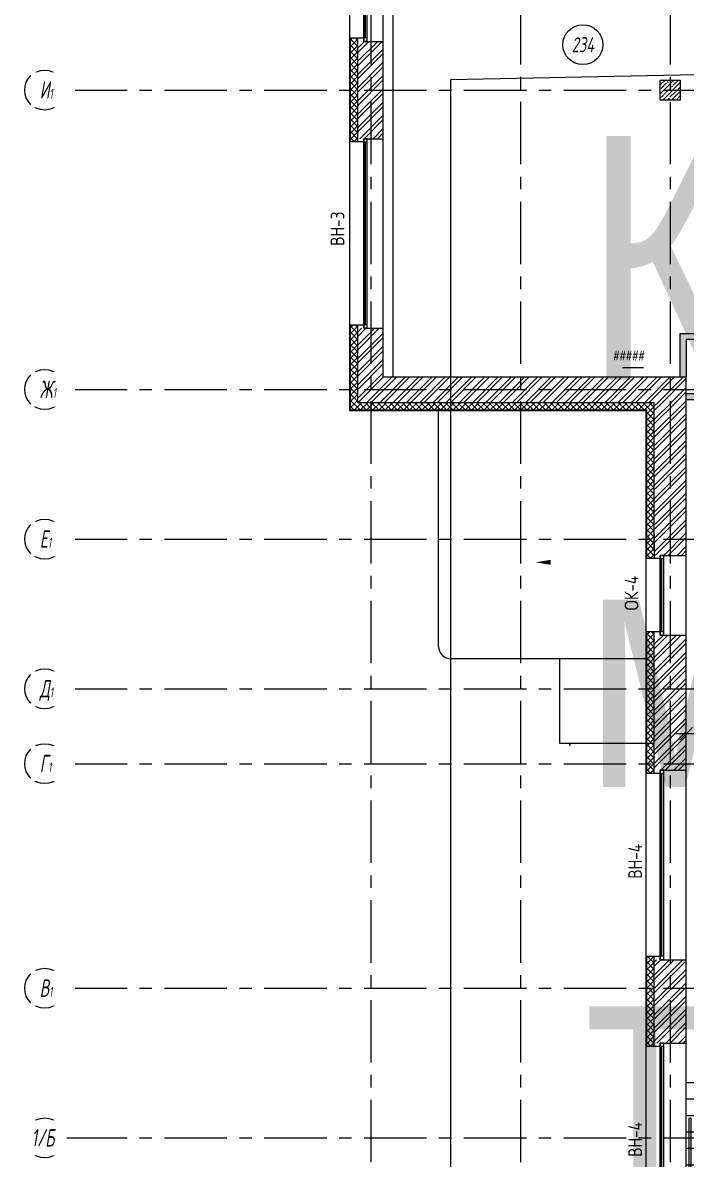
# Model space of a CAD drawing. Header units: millimetres. Extents: x 0 to 9483559, y -180456 to 305735.
# Drawn here: x 428635 to 441929, y 12252 to 35029 of the extents above; entities that cross this region are included whole.
import ezdxf
from ezdxf.enums import TextEntityAlignment as Align

# ---------------------------------------------------------------- set-up
doc = ezdxf.new("R2018")
doc.units = ezdxf.units.MM
doc.linetypes.add('CENTER', pattern=[2, 1.25, -0.25, 0.25, -0.25])
doc.linetypes.add('Штрих', pattern=[6.35, 3.175, -3.175])
for name, color, linetype, lineweight in [('_TEXT', 7, 'Continuous', 30), ('АР_Колонны', 5, 'Continuous', 35), ('АР_Колонны Штрих', 250, 'Continuous', 5), ('АР_Лестницы ограждения', 62, 'Continuous', 13), ('АР_Маркер экспликации', 239, 'Continuous', 13), ('АР_Навесной фасад', 250, 'Continuous', 5), ('АР_Номер помещения', 250, 'Continuous', 9), ('АР_Окна', 4, 'Continuous', 9), ('АР_Оси', 7, 'Continuous', 25), ('АР_Перегородки газоблок', 165, 'Continuous', 30), ('АР_Перегородки газоблок_Штрих', 165, 'Continuous', 5), ('АР_Подоконники', 163, 'Continuous', 9), ('АР_Сущ Несущая стена', 250, 'Continuous', 50), ('АР_Утеплитель', 250, 'Continuous', 13), ('АР_Штриховка кирпич', 250, 'Continuous', 9), ('Маркировка ОКОН', 5, 'Continuous', 18)]:
    doc.layers.add(name, color=color, linetype=linetype, lineweight=lineweight)
doc.layers.add('EI_DIMS_DETAIL', color=7, linetype='Continuous')
doc.layers.add('АР_новое окно', color=160, linetype='Continuous')
doc.layers.add('АР_лестницы', color=7, linetype='Continuous', lineweight=15, true_color=0xff24ff)
doc.layers.add('АР_Названия помещений', color=124, linetype='Continuous', lineweight=5, plot=False)
doc.layers.add('АР_Помещения_площадь', color=19, linetype='Continuous', lineweight=9, plot=False)
doc.styles.add('ISOCPEUR', font='', dxfattribs={"height": 250})
doc.styles.add('PDF ISOCPEUR', font='isocpeur.ttf')
doc.styles.get("Standard").update_dxf_attribs({"font": 'GOST.TTF'})
doc.styles.add('ГОСТ 2.304', font='CS_Gost2304.shx', dxfattribs={"oblique": 10})
doc.styles.get('ISOCPEUR').set_extended_font_data('ISOCPEUR', italic=True)
doc.dimstyles.new('СПДС', dxfattribs={"dimscale": 100, "dimtxt": 2.5, "dimasz": 2.5, "dimexe": 2, "dimexo": 0.625, "dimgap": 1, "dimtad": 1, "dimdec": 0, "dimrnd": 5, "dimtxsty": 'ГОСТ 2.304', "dimblk": 'OBLIQUE', "dimblk1": 'OBLIQUE', "dimblk2": 'OBLIQUE', "dimcen": 2.5, "dimdle": 2, "dimadec": 0, "dimazin": 2, "dimtfac": 0.75, "dimtdec": 4, "dimtmove": 1, "dimatfit": 3, "dimfxl": 1, "dimtfill": 1, "dimtolj": 1, "dimarcsym": 1})
pattern_1 = [(45, (-509637.68, 85901.27), (-132.58252, 132.58252), []), (45, (-509549.3, 85901.27), (-132.58252, 132.58252), [])]

# ---------------------------------------------------------------- blocks, each defined once
blk = doc.blocks.new('*U348')
at = {"layer": 'АР_новое окно', "lineweight": 9}
for p, q in [((0, 3800), (-70, 3800)), ((-70, 3800), (-70, 0)), ((-70, 0), (-70, 3800)), ((0, 3730), (-70, 3730)), ((-35, 3730), (-35, 70)), ((0, 3800), (0, 0)), ((0, 70), (-70, 70)), ((0, 0), (-70, 0))]:
    blk.add_line(p, q, dxfattribs=at)
blk = doc.blocks.new('*U349')
at = {"layer": 'АР_новое окно', "lineweight": 9}
for p, q in [((0, 1600), (-70, 1600)), ((-70, 1600), (-70, 0)), ((-70, 0), (-70, 1600)), ((0, 1600), (0, 0)), ((0, 1530), (-70, 1530)), ((-35, 1530), (-35, 70)), ((0, 70), (-70, 70)), ((0, 0), (-70, 0))]:
    blk.add_line(p, q, dxfattribs=at)
blk = doc.blocks.new('*U333')
at = {"layer": 'АР_Номер помещения', "color": 7}
blk.add_circle((-13875, 6638), 400, dxfattribs=at)
at = {"layer": 'АР_Помещения_площадь', "color": 7}
blk.add_line((-12659, 161), (-13082, 161), dxfattribs=at)
at = {"color": 7, "style": 'ISOCPEUR', "width": 0.7, "flags": 1}
blk.add_attdef('КАТЕГОРИЯ', (-499, -2092), '', height=250, dxfattribs=at)
at = {"layer": 'АР_Номер помещения', "color": 7, "style": 'ISOCPEUR', "width": 0.7}
blk.add_attdef('НОМЕР_ПОМЕЩЕНИЯ', text='', height=300, dxfattribs=at).set_placement((-13875, 6638), align=Align.MIDDLE_CENTER)
at = {"layer": 'АР_Помещения_площадь', "color": 7, "lineweight": 30, "width": 0.7, "flags": 104}
blk.add_attdef('ИМЯ_ПОМЕЩЕНИЯ', text='', height=100, dxfattribs=at).set_placement((158, 1217), align=Align.MIDDLE_CENTER)
at = {"layer": 'АР_Помещения_площадь', "color": 7, "style": 'ISOCPEUR', "width": 0.7}
blk.add_attdef('ПЛОЩАДЬ_ПОМЕЩЕНИЯ', text='', height=200, dxfattribs=at).set_placement((-12655, 408), align=Align.MIDDLE_RIGHT)
blk = doc.blocks.new('АР_Кружок_1.1')
at = {"color": 0, "linetype": 'ByBlock', "lineweight": -2}
blk.add_circle((0, 0), 75, dxfattribs=at)
blk = doc.blocks.new('*U68')
at = {"color": 0, "linetype": 'ByBlock', "lineweight": -2}
for q in [(-500, 85), (-500, -85)]:
    blk.add_line((0, 0), q, dxfattribs=at)
blk = doc.blocks.new('*U320')
at = {"color": 0, "linetype": 'ByBlock', "lineweight": -2}
blk.add_lwpolyline([(-36.3, 0), (0, 0)], dxfattribs=at)
at = {"color": 0, "linetype": 'ByBlock', "lineweight": -2, "xscale": 0.01, "yscale": 0.01, "zscale": 0.01, "rotation": 179.9999999999999}
for name, p in [('*U68', (-36.3, 0)), ('АР_Кружок_1.1', (0, 0))]:
    blk.add_blockref(name, p, dxfattribs=at)
blk = doc.blocks.new('*U319')
at = {"color": 0, "linetype": 'ByBlock', "lineweight": -2}
blk.add_lwpolyline([(-18.22, 0), (0, 0)], dxfattribs=at)
at = {"color": 0, "linetype": 'ByBlock', "lineweight": -2, "xscale": 0.01, "yscale": 0.01, "zscale": 0.01, "rotation": 179.9999999999999}
for name, p in [('*U68', (-18.22, 0)), ('АР_Кружок_1.1', (0, 0))]:
    blk.add_blockref(name, p, dxfattribs=at)
blk = doc.blocks.new('A$C064f767a')
at = {"layer": 'АР_Утеплитель', "lineweight": 9, "ltscale": 100}
h = blk.add_hatch(dxfattribs=at)
h.set_pattern_fill('ANSI37', color=256, scale=700)
h.set_pattern_definition([(45, (-976679.97, 40642.145), (-61.871843, 61.871843), []), (135, (-976679.97, 40642.145), (-61.871843, -61.871843), [])])
h.paths.add_polyline_path([(-640, 7080), (-640, 4750), (-790, 4750), (-790, 7080)])
at = {"layer": 'АР_Штриховка кирпич', "lineweight": 9, "ltscale": 100}
h = blk.add_hatch(dxfattribs=at)
h.set_pattern_fill('ANSI32', color=256, scale=500)
h.set_pattern_definition([(45, (-951566.48, 82137.1), (-132.58252, 132.58252), []), (45, (-951478.1, 82137.1), (-132.58252, 132.58252), [])])
h.paths.add_polyline_path([(0, 7015), (-640, 7015), (-640, 4815), (0, 4815)])
at = {"layer": 'АР_лестницы', "lineweight": 9, "ltscale": 50}
for p, q in [((11760, 10020), (0, 10020)), ((1577, 9362), (1577, 10020)), ((9783, 9362), (9783, 10020)), ((1577, 9690), (0, 9690)), ((11360, 9690), (9783, 9690)), ((1577, 9360), (0, 9360)), ((11360, 9360), (9783, 9360)), ((11360, 9030), (0, 9030)), ((1577, 8372), (1577, 9030)), ((9783, 8372), (9783, 9030)), ((1577, 8700), (0, 8700)), ((11360, 8700), (9783, 8700)), ((1577, 8370), (0, 8370)), ((11310, 8337), (0, 6149)), ((11360, 8370), (9783, 8370)), ((11360, 8040), (0, 8040)), ((11310, 8097), (50, 5908)), ((1577, 7382), (1577, 8040)), ((9783, 7384), (9783, 7800)), ((1577, 7710), (0, 7710)), ((11360, 7712), (9783, 7712)), ((1577, 7380), (0, 7380)), ((11360, 7382), (9783, 7382)), ((11360, 7050), (100, 7050)), ((1577, 6392), (1577, 7050)), ((9783, 6392), (9783, 7050)), ((1577, 6720), (0, 6720)), ((11360, 6720), (9783, 6720)), ((1577, 6390), (0, 6390)), ((11360, 6390), (9783, 6390))]:
    blk.add_line(p, q, dxfattribs=at)
at = {"layer": 'АР_лестницы', "linetype": 'Штрих', "lineweight": 9, "ltscale": 50}
for p, q in [((11360, 6060), (0, 6060)), ((1577, 5402), (1577, 6060)), ((9783, 5402), (9783, 6060)), ((1577, 5730), (0, 5730)), ((11360, 5730), (9783, 5730)), ((1577, 5400), (0, 5400)), ((11360, 5400), (9783, 5400)), ((11360, 5070), (0, 5070)), ((1577, 4412), (1577, 5070)), ((9783, 4412), (9783, 5070)), ((1577, 4740), (0, 4740)), ((11360, 4740), (9783, 4740)), ((1577, 4410), (0, 4410)), ((11360, 4410), (9783, 4410)), ((11360, 4080), (0, 4080)), ((1577, 3422), (1577, 4080)), ((9783, 3422), (9783, 4080)), ((1577, 3750), (0, 3750)), ((11360, 3750), (9783, 3750)), ((1577, 3420), (0, 3420)), ((11360, 3420), (9783, 3420)), ((11310, 3090), (50, 3090)), ((1577, 2432), (1577, 3090)), ((9783, 3090), (11360, 3090)), ((9783, 2432), (9783, 3090)), ((1577, 2760), (0, 2760)), ((11360, 2760), (9783, 2760)), ((1577, 2430), (0, 2430)), ((11360, 2430), (9783, 2430)), ((4180, 2100), (0, 2100)), ((4180, 2100), (1277, 2100)), ((1577, 1440), (1577, 2100)), ((11260, 2100), (7180, 2100)), ((9783, 2100), (11360, 2100)), ((9783, 1442), (9783, 2100)), ((1577, 1770), (0, 1770)), ((9783, 1770), (11360, 1770)), ((1577, 1440), (0, 1440)), ((4255, 1550), (4180, 1550)), ((7180, 1550), (7105, 1550)), ((9783, 1440), (11360, 1440))]:
    blk.add_line(p, q, dxfattribs=at)
at = {"layer": 'АР_лестницы', "lineweight": 9, "ltscale": 50}
blk.add_lwpolyline([(11360, 9250), (11360, 10020)], dxfattribs=at)
at = {"layer": 'АР_лестницы', "linetype": 'Штрих', "lineweight": 9, "ltscale": 50}
for points in [[(4180, 1159), (4180, 2109), (7180, 2109), (7180, 1159)], [(4255, 1159), (4255, 2034), (7105, 2034), (7105, 1159)]]:
    blk.add_lwpolyline(points, dxfattribs=at)
at = {"layer": 'АР_Лестницы ограждения', "lineweight": 9, "ltscale": 100}
for points in [[(100, 6168), (100, 9304), (50, 9304), (50, 6158)], [(11260, 8328), (11260, 9130), (11310, 9130), (11310, 8337)]]:
    blk.add_lwpolyline(points, dxfattribs=at)
at = {"layer": 'АР_Навесной фасад', "lineweight": 9, "ltscale": 100}
for points in [[(-640, 7080), (-800, 7080)], [(-640, 4750), (-800, 4750)], [(-640, 1080), (-800, 1080)]]:
    blk.add_lwpolyline(points, dxfattribs=at)
at = {"layer": 'АР_новое окно', "lineweight": 9, "ltscale": 100}
blk.add_line((-790, 4750), (-790, 7080), dxfattribs=at)
at = {"layer": 'АР_Окна', "lineweight": 9, "ltscale": 100}
blk.add_line((0, 1015), (0, 4815), dxfattribs=at)
at = {"layer": 'АР_Перегородки газоблок', "lineweight": 9, "ltscale": 100}
blk.add_lwpolyline([(11760, 10171), (11760, 9250)], dxfattribs=at)
at = {"layer": 'АР_Сущ Несущая стена', "lineweight": 9, "ltscale": 100}
for p, q in [((-640, 4750), (-640, 7080)), ((-521, 7080), (-640, 7080)), ((-521, 7015), (-521, 7080)), ((-521, 7015), (0, 7015)), ((-521, 7015), (0, 7015)), ((0, 4815), (0, 7015)), ((-521, 4815), (0, 4815)), ((-521, 4815), (0, 4815)), ((-521, 4750), (-521, 4815)), ((-521, 4750), (-640, 4750)), ((-521, 1080), (-640, 1080)), ((-521, 1015), (-521, 1080)), ((-521, 1015), (0, 1015)), ((-521, 1015), (0, 1015))]:
    blk.add_line(p, q, dxfattribs=at)
at = {"layer": 'АР_Сущ Несущая стена', "color": 4, "lineweight": 9, "ltscale": 100}
blk.add_line((-521, 1015), (-521, 4815), dxfattribs=at)
at = {"layer": 'АР_лестницы', "lineweight": 9, "xscale": -100, "yscale": 100, "zscale": 100, "rotation": 270}
for name, p in [('*U320', (780, 10020)), ('*U319', (10589, 10020))]:
    blk.add_blockref(name, p, dxfattribs=at)
at = {"layer": 'АР_новое окно', "lineweight": 9, "xscale": -1, "rotation": 180}
blk.add_blockref('*U348', (-451, 4815), dxfattribs=at)
at = {"layer": 'Маркировка ОКОН', "lineweight": 9, "char_height": 275.42, "attachment_point": 7, "rotation": 90, "style": 'PDF ISOCPEUR'}
for s, insert in [('{\\W0.8;ВН-4}', (-885, 8537)), ('{\\W0.8;ВН-8}', (-885, 2882))]:
    blk.add_mtext(s, dxfattribs=dict(at, insert=insert))
blk = doc.blocks.new('_Oblique')
at = {"color": 0, "linetype": 'ByBlock', "lineweight": -2}
blk.add_line((-0.5, -0.5), (0.5, 0.5), dxfattribs=at)
blk = doc.blocks.new('*D354')
at = {"layer": 'Defpoints', "color": 0, "lineweight": 9, "ltscale": 100, "transparency": 16777216}
for p in [(443894, 20875), (443894, 20781), (441929, 20560)]:
    blk.add_point(p, dxfattribs=at)
at = {"layer": 'EI_DIMS_DETAIL', "color": 0, "lineweight": -2, "ltscale": 100, "transparency": 16777216}
for p, q in [((441929, 20623), (441929, 20981)), ((441729, 20781), (444094, 20781)), ((443894, 20812), (443894, 20581))]:
    blk.add_line(p, q, dxfattribs=at)
at = {"layer": 'EI_DIMS_DETAIL', "color": 0, "lineweight": -2, "ltscale": 100, "transparency": 16777216, "xscale": 250, "yscale": 250, "zscale": 250, "rotation": 180}
blk.add_blockref('_Oblique', (441929, 20781), dxfattribs=at)
at = {"layer": 'EI_DIMS_DETAIL', "color": 0, "lineweight": -2, "ltscale": 100, "transparency": 16777216, "xscale": 250, "yscale": 250, "zscale": 250}
blk.add_blockref('_Oblique', (443894, 20781), dxfattribs=at)
at = {"layer": 'EI_DIMS_DETAIL', "color": 0, "lineweight": 9, "ltscale": 100, "transparency": 16777216, "insert": (442912, 21105), "char_height": 250, "attachment_point": 5, "style": 'ГОСТ 2.304', "bg_fill": 3, "box_fill_scale": 1.1, "bg_fill_color": 256, "bg_fill_true_color": 13158600, "bg_fill_transparency": 0}
blk.add_mtext('\\A1;1965', dxfattribs=at)

msp = doc.modelspace()

# ---------------------------------------------------------------- hatches: boundary and pattern name
at = {"layer": 'АР_Колонны Штрих', "lineweight": 9, "ltscale": 100}
h = msp.add_hatch(dxfattribs=at)
h.set_pattern_fill('ANSI35', color=256, scale=500)
h.set_pattern_definition([(45, (-515643.18, 73750.64), (-88.388348, 88.388348), []), (45, (-515554.79, 73750.64), (-88.388348, 88.388348), [156.25, -31.25, 0, -31.25])])
h.paths.add_polyline_path([(441808.9, 33879.2), (441408.9, 33879.2), (441408.9, 33479.2), (441808.9, 33479.2)])
at = {"layer": 'АР_Перегородки газоблок_Штрих', "lineweight": 9, "ltscale": 100}
h = msp.add_hatch(dxfattribs=at)
h.set_pattern_fill('AR-CONC', color=256, scale=30)
h.set_pattern_definition([(50, (518904.68, -78921.52), (215.17805, -18.82564), [22.5, -247.5]), (355, (518904.68, -78921.52), (-41.6254, 225.65764), [18, -198]), (100.45144, (518922.61, -78923.09), (173.55265, 206.832), [19.12206, -210.34263]), (46.1842, (518904.68, -78861.52), (320.1724, -49.6558), [33.75, -371.25]), (96.63564, (518931.36, -78865.66), (280.3986, 292.2356), [28.6831, -315.5141]), (351.18416, (518904.68, -78861.52), (280.3986, 292.2356), [27, -297]), (21, (518934.68, -78876.52), (179.07212, -120.78567), [22.5, -247.5]), (326, (518934.68, -78876.52), (72.9946, 217.545), [18, -198]), (71.45144, (518949.6, -78886.59), (252.0667, 96.75935), [19.12206, -210.34263]), (37.5, (518904.68, -78921.52), (3.647957, 99.868156), [0, -195.6, 0, -201, 0, -198.75]), (7.5, (518904.68, -78921.52), (78.92086, 118.32351), [0, -114.6, 0, -191.1, 0, -75.75]), (327.5, (518837.78, -78921.52), (160.14673, -6.76646), [0, -75, 0, -234, 0, -310.5]), (317.5, (518807.78, -78921.52), (174.95585, 30.0315), [0, -97.5, 0, -155.4, 0, -220.5])])
h.paths.add_polyline_path([(441928.8, 27599.2), (441928.8, 27479.2), (441928.8, 27479.2), (441928.8, 27599.2), (441928.8, 27599.2), (443466, 27599.2), (443464.9, 28679.2), (441927.7, 28679.2), (441928.8, 27929.2), (441808.8, 27929.2), (441807.7, 28799.2), (443484.9, 28799.2), (443485.2, 32507.4), (443586, 32507.4), (443586, 27599.2), (447408.9, 27599.2), (447408.9, 27479.2), (441928.8, 27479.2), (441928.8, 27599.2), (441928.8, 27599.2), (441928.8, 27479.2), (441928.8, 27599.2)])
at = {"layer": 'АР_Утеплитель', "lineweight": 9, "ltscale": 100}
h = msp.add_hatch(dxfattribs=at)
h.set_pattern_fill('ANSI37', color=256, scale=700)
h.set_pattern_definition([(45, (-540691.05, 68531.31), (-61.871843, 61.871843), []), (135, (-540691.05, 68531.31), (-61.871843, -61.871843), [])])
h.paths.add_polyline_path([(435349.1, 34719.2), (435348.9, 32639.2), (435198.9, 32639.2), (435199.1, 34719.2)])
h = msp.add_hatch(dxfattribs=at)
h.set_pattern_fill('ANSI37', color=256, scale=700)
h.set_pattern_definition([(45, (-534751.17, 60181.02), (-61.871843, 61.871843), []), (135, (-534751.17, 60181.02), (-61.871843, -61.871843), [])])
h.paths.add_polyline_path([(441288.8, 27419.2), (441288.8, 24288.9), (441138.8, 24288.9), (441138.8, 27269.2), (435198.9, 27269.2), (435194.1, 28969.2), (435344.1, 28969.2), (435348.9, 27419.2)])
h = msp.add_hatch(dxfattribs=at)
h.set_pattern_fill('ANSI37', color=256, scale=700)
h.set_pattern_definition([(45, (-534751.17, 55876.31), (-61.871843, 61.871843), []), (135, (-534751.17, 55876.31), (-61.871843, -61.871843), [])])
h.paths.add_polyline_path([(441288.8, 22818.9), (441288.8, 19984.2), (441138.8, 19984.2), (441138.8, 22818.9)])
h = msp.add_hatch(dxfattribs=at)
h.set_pattern_fill('ANSI37', color=256, scale=700)
h.set_pattern_definition([(45, (-534751.17, 50406.31), (-61.871843, 61.871843), []), (135, (-534751.17, 50406.31), (-61.871843, -61.871843), [])])
h.paths.add_polyline_path([(441288.8, 16314.2), (441288.8, 14514.2), (441138.8, 14514.2), (441138.8, 16314.2)])
at = {"layer": 'АР_Штриховка кирпич', "lineweight": 9, "ltscale": 100}
h = msp.add_hatch(dxfattribs=at)
h.set_pattern_fill('ANSI32', color=256, scale=500)
h.set_pattern_definition([(45, (-509637.68, 88941.27), (-132.58252, 132.58252), []), (45, (-509549.3, 88941.27), (-132.58252, 132.58252), [])])
h.paths.add_polyline_path([(435858.9, 34654.2), (435348.9, 34654.2), (435348.9, 32704.2), (435858.9, 32704.2)])
h = msp.add_hatch(dxfattribs=at)
h.set_pattern_fill('ANSI32', color=256, scale=500)
h.set_pattern_definition(pattern_1)
h.paths.add_polyline_path([(435858.9, 28904.2), (435348.9, 28904.2), (435348.9, 27419.2), (441288.8, 27419.2), (441288.9, 27419.2), (441928.9, 27419.2), (441928.8, 27929.2), (435858.9, 27929.2)])
h = msp.add_hatch(dxfattribs=at)
h.set_pattern_fill('ANSI32', color=256, scale=500)
h.set_pattern_definition(pattern_1)
h.paths.add_polyline_path([(441928.9, 27421), (441288.9, 27421), (441288.8, 24353.9), (441928.8, 24353.9)])
h = msp.add_hatch(dxfattribs=at)
h.set_pattern_fill('ANSI32', color=256, scale=500)
h.set_pattern_definition(pattern_1)
h.paths.add_polyline_path([(441928.8, 22753.9), (441288.8, 22753.9), (441288.9, 20049.2), (441928.9, 20049.2)])
h = msp.add_hatch(dxfattribs=at)
h.set_pattern_fill('ANSI32', color=256, scale=500)
h.set_pattern_definition(pattern_1)
h.paths.add_polyline_path([(441928.8, 16249.2), (441288.8, 16249.2), (441288.8, 14579.2), (441928.8, 14579.2)])

# ---------------------------------------------------------------- linework, layer by layer
at = {"linetype": 'Continuous', "lineweight": 9}
msp.add_lwpolyline([(439541.2, 24215, 0, 0, 0), (438912.2, 24215, 0, 100, 0), (439212.2, 24215, 100, 100, 0)], format="xyseb", dxfattribs=at)
at = {"layer": '_TEXT', "color": 1, "lineweight": 9, "ltscale": 500}
msp.add_lwpolyline([(437209.6, 33889.2), (457564.1, 34304.5), (457564.1, -2115.5), (437209.6, -2530.8)], close=True, dxfattribs=at)
at = {"layer": 'АР_Колонны', "lineweight": 9, "ltscale": 100}
msp.add_lwpolyline([(441408.9, 33879.2), (441808.9, 33879.2), (441808.9, 33479.2), (441408.9, 33479.2)], close=True, dxfattribs=at)
at = {"layer": 'АР_Навесной фасад', "lineweight": 9, "ltscale": 100}
for points in [[(435349.2, 34719.2), (435188.9, 34719.2)], [(435349.2, 32639.2), (435188.9, 32639.2)], [(435349.2, 28969.2), (435188.9, 28969.2)], [(441288.8, 24288.9), (441128.8, 24288.9)], [(441288.8, 22818.9), (441128.8, 22818.9)], [(441288.8, 19984.2), (441128.8, 19984.2)], [(441288.8, 16314.2), (441128.8, 16314.2)], [(441288.8, 14514.2), (441128.8, 14514.2)]]:
    msp.add_lwpolyline(points, dxfattribs=at)
at = {"layer": 'АР_новое окно', "lineweight": 9, "ltscale": 100}
for p, q in [((435188.9, 27259.2), (435188.9, 40099.2)), ((435198.9, 32639.2), (435198.9, 34719.2)), ((435198.9, 27269.2), (435198.9, 28969.2)), ((435188.9, 27259.2), (441128.8, 27259.2)), ((435198.9, 27269.2), (441138.8, 27269.2)), ((441128.8, 2964.2), (441128.8, 27259.2)), ((441138.8, 24288.9), (441138.8, 27269.2)), ((441138.8, 19984.2), (441138.8, 22818.9)), ((441138.8, 14514.2), (441138.8, 16314.2))]:
    msp.add_line(p, q, dxfattribs=at)
at = {"layer": 'АР_новое окно', "lineweight": 9}
for p, q in [((435858.9, 34654.2), (435858.9, 38454.2)), ((435858.9, 28904.2), (435858.9, 32704.2))]:
    msp.add_line(p, q, dxfattribs=at)
at = {"layer": 'АР_Окна', "lineweight": 9, "ltscale": 100}
for p, q in [((441928.8, 22753.9), (441928.8, 24353.9)), ((441928.8, 16249.2), (441928.8, 20049.2)), ((441928.8, 10779.2), (441928.8, 14579.2))]:
    msp.add_line(p, q, dxfattribs=at)
at = {"layer": 'АР_Оси', "linetype": 'CENTER', "lineweight": 9, "ltscale": 1000}
for p, q in [((435608.9, 55441.6), (435608.9, -290.7)), ((438608.9, 55441.6), (438608.9, -290.7)), ((441608.9, 55441.6), (441608.9, -290.7)), ((429475.2, 33679.2), (512653.6, 33679.2)), ((429475.2, 27679.2), (512653.6, 27679.2)), ((429475.2, 24679.2), (512653.6, 24679.2)), ((429475.2, 21679.2), (512653.6, 21679.2)), ((429475.2, 20179.2), (512653.6, 20179.2)), ((429475.2, 15679.2), (512653.6, 15679.2)), ((429475.2, 12679.2), (512653.6, 12679.2))]:
    msp.add_line(p, q, dxfattribs=at)
at = {"layer": 'АР_Оси', "lineweight": 9, "ltscale": 0.5}
for centre in [(429075.2, 33679.2), (429075.2, 27679.2), (429075.2, 24679.2), (429075.2, 21679.2), (429075.2, 20179.2), (429075.2, 15679.2), (429075.2, 12679.2)]:
    msp.add_circle(centre, 400, dxfattribs=at)
at = {"layer": 'АР_Перегородки газоблок', "lineweight": 9, "ltscale": 100}
for points in [[(441808.8, 27929.2), (441807.7, 28799.2)], [(441807.7, 28799.2), (443484.9, 28799.2)], [(441927.7, 28679.2), (441928.8, 27929.2)], [(443486, 28679.2), (441927.7, 28679.2)], [(441928.8, 27599.2), (443486, 27599.2), (443486, 28679.2)], [(441928.8, 27479.2), (447408.9, 27479.2)]]:
    msp.add_lwpolyline(points, dxfattribs=at)
at = {"layer": 'АР_Подоконники', "lineweight": 9, "ltscale": 100}
msp.add_line((436058.9, 27929.2), (436058.9, 39527.1), dxfattribs=at)
at = {"layer": 'АР_Сущ Несущая стена', "lineweight": 9, "ltscale": 100}
for p, q in [((435467.8, 34654.2), (435467.8, 38454.2)), ((435348.9, 32639.2), (435348.9, 34719.2)), ((435467.8, 34719.2), (435348.9, 34719.2)), ((435467.8, 34654.2), (435467.8, 34719.2)), ((435467.8, 34654.2), (435858.9, 34654.2)), ((435858.9, 32704.2), (435858.9, 34654.2)), ((435467.8, 32639.2), (435348.9, 32639.2)), ((435467.8, 32704.2), (435858.9, 32704.2)), ((435467.8, 32639.2), (435467.8, 32704.2)), ((435467.8, 28904.2), (435467.8, 32704.2)), ((435348.9, 27419.2), (435348.9, 28969.2)), ((435467.8, 28969.2), (435348.9, 28969.2)), ((435467.8, 28904.2), (435467.8, 28969.2)), ((435467.8, 28904.2), (435858.9, 28904.2)), ((435858.9, 27929.2), (435858.9, 28904.2)), ((435858.9, 27929.2), (441928.8, 27929.2)), ((441928.8, 24353.9), (441928.8, 27929.2)), ((435348.9, 27419.2), (441288.8, 27419.2)), ((441288.8, 24449.2), (441288.8, 27419.2)), ((441288.8, 24763.2), (441288.8, 24288.9)), ((441407.7, 24288.9), (441288.8, 24288.9)), ((441407.7, 24353.9), (441928.8, 24353.9)), ((441407.7, 24288.9), (441407.7, 24353.9)), ((441288.8, 19984.2), (441288.8, 22818.9)), ((441407.7, 22818.9), (441288.8, 22818.9)), ((441407.7, 22753.9), (441407.7, 22818.9)), ((441407.7, 22753.9), (441928.8, 22753.9)), ((441928.8, 20049.2), (441928.8, 22753.9)), ((441407.7, 20049.2), (441928.8, 20049.2)), ((441407.7, 20049.2), (441928.8, 20049.2)), ((441407.7, 20049.2), (441928.8, 20049.2)), ((441407.7, 19984.2), (441407.7, 20049.2)), ((441407.7, 19984.2), (441288.8, 19984.2)), ((441288.8, 14514.2), (441288.8, 16314.2)), ((441407.7, 16314.2), (441288.8, 16314.2)), ((441407.7, 16249.2), (441407.7, 16314.2)), ((441407.7, 16249.2), (441928.8, 16249.2)), ((441928.8, 14579.2), (441928.8, 16249.2)), ((441407.7, 14579.2), (441928.8, 14579.2)), ((441407.7, 14579.2), (441928.8, 14579.2)), ((441407.7, 14579.2), (441928.8, 14579.2)), ((441407.7, 14514.2), (441407.7, 14579.2)), ((441407.7, 14514.2), (441288.8, 14514.2))]:
    msp.add_line(p, q, dxfattribs=at)
at = {"layer": 'АР_Сущ Несущая стена', "color": 4, "lineweight": 9, "ltscale": 100}
for p, q in [((441407.7, 22753.9), (441407.7, 24353.9)), ((441407.7, 16249.2), (441407.7, 20049.2)), ((441407.7, 10779.2), (441407.7, 14579.2))]:
    msp.add_line(p, q, dxfattribs=at)
at = {"layer": 'АР_Утеплитель', "lineweight": 9, "ltscale": 0.25}
for points in [[(436968.1, 22529.2), (436968.1, 27289.2)], [(441138.8, 22279.2), (437218.1, 22279.2)], [(441288.8, 20584.8), (439593.8, 20584.8), (439593.8, 20547.1), (439593.8, 20584.8), (439395.7, 20584.8), (439395.7, 22279.2)]]:
    msp.add_lwpolyline(points, dxfattribs=at)
msp.add_arc((437218.1, 22529.2), 250, 180, 270, dxfattribs=at)

# ---------------------------------------------------------------- block references
at = {"layer": '_TEXT', "color": 1, "lineweight": 9, "ltscale": 500}
msp.add_blockref('A$C064f767a', (441928.8, 3764.2), dxfattribs=at)
at = {"layer": 'АР_Маркер экспликации', "lineweight": 9}
ref = msp.add_blockref('*U333', (453732.9, 27950.9), dxfattribs=at)
ref.add_attrib('НОМЕР_ПОМЕЩЕНИЯ', '234', dxfattribs={"layer": 'АР_Номер помещения', "color": 7, "height": 300, "style": 'ISOCPEUR', "width": 0.7}).set_placement((439858.4, 34588.4), align=Align.MIDDLE_CENTER)
lines = msp.add_mtext('\\W0.8000;Кабинет материальной технологии тип 2', dxfattribs={"layer": 'АР_Названия помещений', "insert": (439898.6, 32758.6), "char_height": 4891.956, "width": 926.94, "attachment_point": 1})
ref.add_attrib('ИМЯ_ПОМЕЩЕНИЯ', '', (439898.6, 32758.6), dxfattribs={"flags": 104}).embed_mtext(lines)
ref.add_attrib('ПЛОЩАДЬ_ПОМЕЩЕНИЯ', '#####', dxfattribs={"layer": 'АР_Помещения_площадь', "color": 7, "height": 200, "style": 'ISOCPEUR', "width": 0.7}).set_placement((441078.3, 28358.6), align=Align.MIDDLE_RIGHT)
at = {"layer": 'АР_новое окно', "lineweight": 9, "xscale": -1, "rotation": 180}
for name, p in [('*U348', (435537.8, 38454.2)), ('*U348', (435537.8, 32704.2)), ('*U349', (441477.7, 24353.9)), ('*U348', (441477.7, 20049.2)), ('*U348', (441477.7, 14579.2))]:
    msp.add_blockref(name, p, dxfattribs=at)

# ---------------------------------------------------------------- texts
at = {"layer": 'Маркировка ОКОН', "lineweight": 9, "insert": (435078.6, 31242.9), "char_height": 275.423, "width": 771.185, "attachment_point": 9, "rotation": 89.99779, "style": 'PDF ISOCPEUR'}
msp.add_mtext('{\\W0.8;ВН-3}', dxfattribs=at)
at = {"layer": 'Маркировка ОКОН', "lineweight": 9, "char_height": 275.423, "attachment_point": 7, "rotation": 90, "style": 'PDF ISOCPEUR'}
for s, insert in [('О{\\W0.8;К-4}', (440970.4, 23245.3)), ('{\\W0.8;ВН-4}', (441044.2, 17874.8)), ('{\\W0.8;ВН-4}', (441044.2, 12301.5))]:
    msp.add_mtext(s, dxfattribs=dict(at, insert=insert))

# ---------------------------------------------------------------- next in the draw order: texts
at = {"layer": 'АР_Оси', "lineweight": 9, "char_height": 350, "width": 528.82, "attachment_point": 1, "line_spacing_factor": 1.149209, "style": 'ГОСТ 2.304', "bg_fill": 2}
for s, insert in [('{\\W0.8;И\\H0.57143x;1}', (428975.4, 33856.9)), ('{\\W0.8;Ж\\H0.57143x;1}', (428975.4, 27856.9)), ('{\\W0.8;Е\\H0.57143x;1}', (428975.4, 24856.9)), ('{\\W0.8;Д\\H0.57143x;1}', (428975.4, 21856.9)), ('{\\W0.8;Г\\H0.57143x;1}', (428975.4, 20356.9)), ('{\\W0.8;В\\H0.57143x;1}', (428975.4, 15856.9)), ('{\\W0.8;1/Б}', (428810.4, 12856.9))]:
    msp.add_mtext(s, dxfattribs=dict(at, insert=insert))

# ---------------------------------------------------------------- next in the draw order: dimensions: what is measured, and where the dimension line sits
at = {"layer": 'EI_DIMS_DETAIL', "lineweight": 9, "ltscale": 100}
dim = msp.add_linear_dim(base=(443893.7, 20781.3), p1=(441929.4, 20560.4), p2=(443893.7, 20874.9), dimstyle='СПДС', dxfattribs=at)
dim.commit()
dim.dimension.update_dxf_attribs({"geometry": '*D354', "text_midpoint": (442911.5, 20880.4), "dimtype": 160})

doc.saveas('drawing.dxf')
